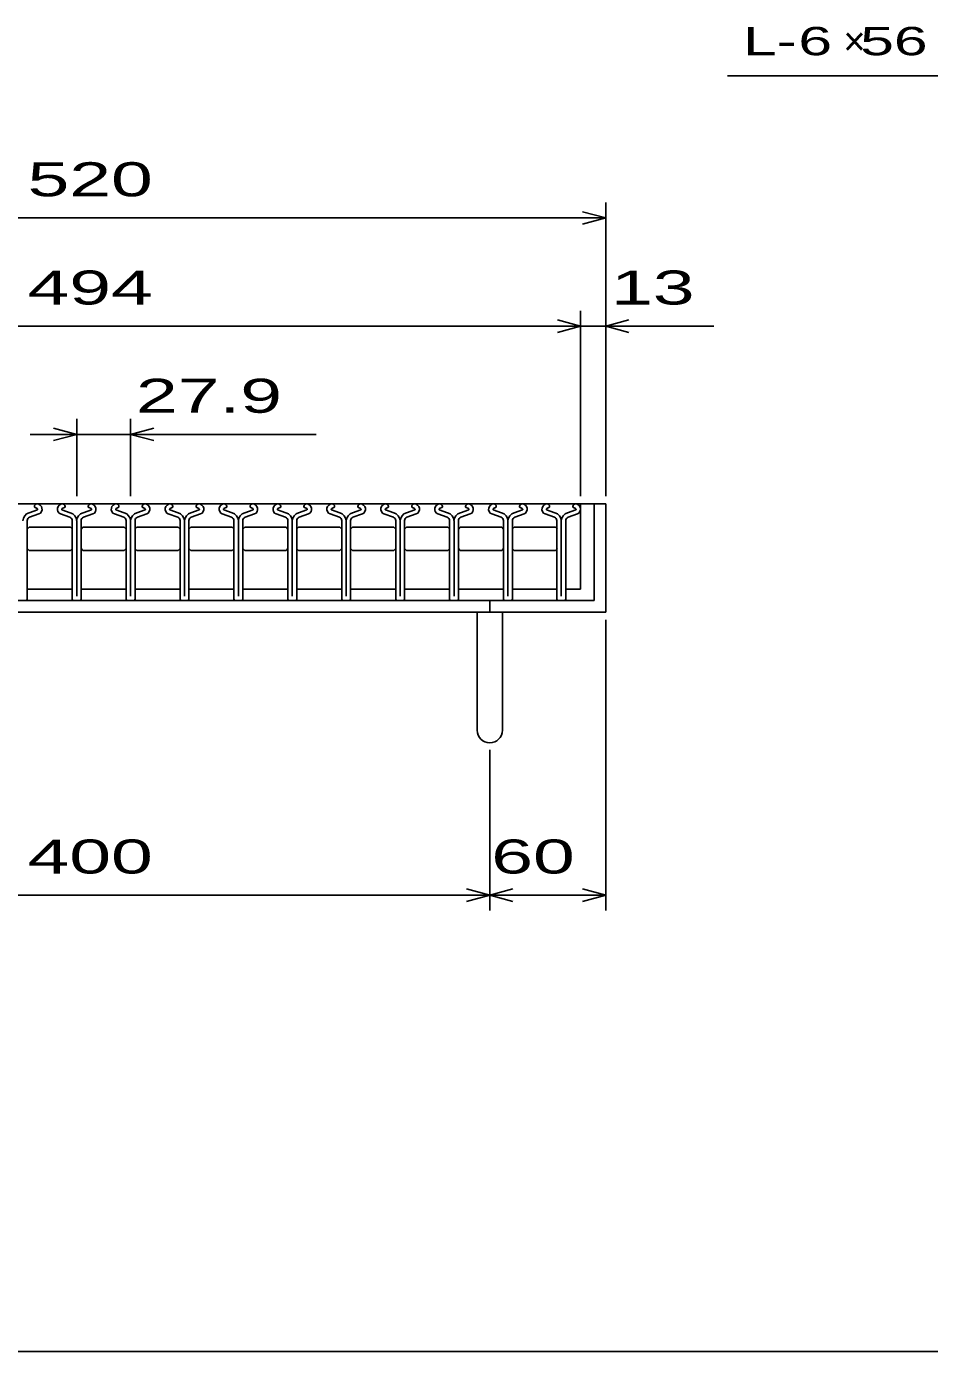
# Model space of a CAD drawing. Units: millimetres, scale not verified. Extents: x -1456 to 1389, y -1026 to 839.
# Drawn here: x -720 to -252, y -921 to -236 of the extents above; entities that cross this region are included whole.
import ezdxf
from ezdxf.enums import TextEntityAlignment as Align

# ---------------------------------------------------------------- set-up
doc = ezdxf.new("R2010")
doc.units = ezdxf.units.MM
doc.header["$LTSCALE"] = 8
for name, color, linetype, lineweight in [('0_2', 150, 'Continuous', 25), ('16', 3, 'Continuous', 25), ('19', 6, 'Continuous', 25), ('22', 2, 'Continuous', 25)]:
    doc.layers.add(name, color=color, linetype=linetype, lineweight=lineweight)
doc.styles.add('ベクトル', font='')
doc.styles.get('ベクトル').set_extended_font_data('ベクトル')

msp = doc.modelspace()

# ---------------------------------------------------------------- linework, layer by layer
at = {"layer": '0_2'}
msp.add_line((1388.8, -921.2), (-1379.2, -921.2), dxfattribs=at)
at = {"layer": '16'}
for p, q in [((-927, -482.7), (-433, -482.7)), ((-714.102, -485.708), (-718.422, -487.228)), ((-715.701, -484.083), (-715.701, -484.313)), ((-715.701, -484.313), (-714.261, -485.013)), ((-697.099, -487.228), (-701.419, -485.708)), ((-701.26, -485.013), (-699.82, -484.313)), ((-699.82, -484.313), (-699.82, -484.083)), ((-686.202, -485.708), (-690.522, -487.228)), ((-687.801, -484.083), (-687.801, -484.313)), ((-687.801, -484.313), (-686.361, -485.013)), ((-669.199, -487.228), (-673.519, -485.708)), ((-673.36, -485.013), (-671.92, -484.313)), ((-671.92, -484.313), (-671.92, -484.083)), ((-658.302, -485.708), (-662.622, -487.228)), ((-659.901, -484.083), (-659.901, -484.313)), ((-659.901, -484.313), (-658.461, -485.013)), ((-641.299, -487.228), (-645.619, -485.708)), ((-645.46, -485.013), (-644.02, -484.313)), ((-644.02, -484.313), (-644.02, -484.083)), ((-630.402, -485.708), (-634.722, -487.228)), ((-632.001, -484.083), (-632.001, -484.313)), ((-632.001, -484.313), (-630.561, -485.013)), ((-613.399, -487.228), (-617.719, -485.708)), ((-617.56, -485.013), (-616.12, -484.313)), ((-616.12, -484.313), (-616.12, -484.083)), ((-602.502, -485.708), (-606.822, -487.228)), ((-604.101, -484.083), (-604.101, -484.313)), ((-604.101, -484.313), (-602.661, -485.013)), ((-585.499, -487.228), (-589.819, -485.708)), ((-589.66, -485.013), (-588.22, -484.313)), ((-588.22, -484.313), (-588.22, -484.083)), ((-574.602, -485.708), (-578.922, -487.228)), ((-576.201, -484.083), (-576.201, -484.313)), ((-576.201, -484.313), (-574.761, -485.013)), ((-557.599, -487.228), (-561.919, -485.708)), ((-561.76, -485.013), (-560.32, -484.313)), ((-560.32, -484.313), (-560.32, -484.083)), ((-546.702, -485.708), (-551.022, -487.228)), ((-548.301, -484.083), (-548.301, -484.313)), ((-548.301, -484.313), (-546.861, -485.013)), ((-529.699, -487.228), (-534.019, -485.708)), ((-533.86, -485.013), (-532.42, -484.313)), ((-532.42, -484.313), (-532.42, -484.083)), ((-518.802, -485.708), (-523.122, -487.228)), ((-520.401, -484.083), (-520.401, -484.313)), ((-520.401, -484.313), (-518.961, -485.013)), ((-501.799, -487.228), (-506.119, -485.708)), ((-505.96, -485.013), (-504.52, -484.313)), ((-504.52, -484.313), (-504.52, -484.083)), ((-490.902, -485.708), (-495.222, -487.228)), ((-492.501, -484.083), (-492.501, -484.313)), ((-492.501, -484.313), (-491.061, -485.013)), ((-473.899, -487.228), (-478.219, -485.708)), ((-478.06, -485.013), (-476.62, -484.313)), ((-476.62, -484.313), (-476.62, -484.083)), ((-463.002, -485.708), (-467.322, -487.228)), ((-464.601, -484.083), (-464.601, -484.313)), ((-464.601, -484.313), (-463.161, -485.013)), ((-446.299, -487.228), (-450.619, -485.708)), ((-450.46, -485.013), (-449.02, -484.313)), ((-449.02, -484.313), (-449.02, -484.083)), ((-435.402, -485.708), (-439.722, -487.228)), ((-437.001, -484.083), (-437.001, -484.313)), ((-437.001, -484.313), (-435.561, -485.013)), ((-433, -526.7), (-433, -482.7)), ((-719.41, -532.012), (-719.41, -491.292)), ((-718.212, -489.589), (-713.342, -487.879)), ((-702.179, -487.879), (-697.309, -489.589)), ((-696.11, -491.292), (-696.11, -532.012)), ((-693.8, -530.41), (-693.8, -491.34)), ((-691.51, -532.012), (-691.51, -491.292)), ((-690.312, -489.589), (-685.442, -487.879)), ((-674.279, -487.879), (-669.409, -489.589)), ((-668.21, -491.292), (-668.21, -532.012)), ((-665.9, -530.41), (-665.9, -491.34)), ((-663.61, -532.012), (-663.61, -491.292)), ((-662.412, -489.589), (-657.542, -487.879)), ((-646.379, -487.879), (-641.509, -489.589)), ((-640.31, -491.292), (-640.31, -532.012)), ((-638, -530.41), (-638, -491.34)), ((-635.71, -532.012), (-635.71, -491.292)), ((-634.512, -489.589), (-629.642, -487.879)), ((-618.479, -487.879), (-613.609, -489.589)), ((-612.41, -491.292), (-612.41, -532.012)), ((-610.1, -530.41), (-610.1, -491.34)), ((-607.81, -532.012), (-607.81, -491.292)), ((-606.612, -489.589), (-601.742, -487.879)), ((-590.579, -487.879), (-585.709, -489.589)), ((-584.51, -491.292), (-584.51, -532.012)), ((-582.2, -530.41), (-582.2, -491.34)), ((-579.91, -532.012), (-579.91, -491.292)), ((-578.712, -489.589), (-573.842, -487.879)), ((-562.679, -487.879), (-557.809, -489.589)), ((-556.61, -491.292), (-556.61, -532.012)), ((-554.3, -530.41), (-554.3, -491.34)), ((-552.01, -532.012), (-552.01, -491.292)), ((-550.812, -489.589), (-545.942, -487.879)), ((-534.779, -487.879), (-529.909, -489.589)), ((-528.71, -491.292), (-528.71, -532.012)), ((-526.4, -530.41), (-526.4, -491.34)), ((-524.11, -532.012), (-524.11, -491.292)), ((-522.912, -489.589), (-518.042, -487.879)), ((-506.879, -487.879), (-502.009, -489.589)), ((-500.81, -491.292), (-500.81, -532.012)), ((-498.5, -530.41), (-498.5, -491.34)), ((-496.21, -532.012), (-496.21, -491.292)), ((-495.012, -489.589), (-490.142, -487.879)), ((-478.979, -487.879), (-474.109, -489.589)), ((-472.91, -491.292), (-472.91, -532.012)), ((-470.6, -530.41), (-470.6, -491.34)), ((-468.31, -532.012), (-468.31, -491.292)), ((-467.112, -489.589), (-462.242, -487.879)), ((-451.379, -487.879), (-446.509, -489.589)), ((-445.31, -491.292), (-445.31, -532.012)), ((-443, -530.41), (-443, -491.34)), ((-440.71, -532.012), (-440.71, -491.292)), ((-439.512, -489.589), (-434.642, -487.879)), ((-719.45, -495.7), (-718.45, -494.7)), ((-718.45, -494.7), (-697.05, -494.7)), ((-697.05, -494.7), (-696.05, -495.7)), ((-691.55, -495.7), (-690.55, -494.7)), ((-690.55, -494.7), (-669.15, -494.7)), ((-669.15, -494.7), (-668.15, -495.7)), ((-663.65, -495.7), (-662.65, -494.7)), ((-662.65, -494.7), (-641.25, -494.7)), ((-641.25, -494.7), (-640.25, -495.7)), ((-635.75, -495.7), (-634.75, -494.7)), ((-634.75, -494.7), (-613.35, -494.7)), ((-613.35, -494.7), (-612.35, -495.7)), ((-607.85, -495.7), (-606.85, -494.7)), ((-606.85, -494.7), (-585.45, -494.7)), ((-585.45, -494.7), (-584.45, -495.7)), ((-579.95, -495.7), (-578.95, -494.7)), ((-578.95, -494.7), (-557.55, -494.7)), ((-557.55, -494.7), (-556.55, -495.7)), ((-552.05, -495.7), (-551.05, -494.7)), ((-551.05, -494.7), (-529.65, -494.7)), ((-529.65, -494.7), (-528.65, -495.7)), ((-524.15, -495.7), (-523.15, -494.7)), ((-523.15, -494.7), (-501.75, -494.7)), ((-501.75, -494.7), (-500.75, -495.7)), ((-496.25, -495.7), (-495.25, -494.7)), ((-495.25, -494.7), (-473.85, -494.7)), ((-473.85, -494.7), (-472.85, -495.7)), ((-468.35, -495.7), (-467.35, -494.7)), ((-467.35, -494.7), (-445.95, -494.7)), ((-445.95, -494.7), (-444.95, -495.7)), ((-718.45, -506.7), (-719.45, -505.7)), ((-697.05, -506.7), (-718.45, -506.7)), ((-696.05, -505.7), (-697.05, -506.7)), ((-690.55, -506.7), (-691.55, -505.7)), ((-669.15, -506.7), (-690.55, -506.7)), ((-668.15, -505.7), (-669.15, -506.7)), ((-662.65, -506.7), (-663.65, -505.7)), ((-641.25, -506.7), (-662.65, -506.7)), ((-640.25, -505.7), (-641.25, -506.7)), ((-634.75, -506.7), (-635.75, -505.7)), ((-613.35, -506.7), (-634.75, -506.7)), ((-612.35, -505.7), (-613.35, -506.7)), ((-606.85, -506.7), (-607.85, -505.7)), ((-585.45, -506.7), (-606.85, -506.7)), ((-584.45, -505.7), (-585.45, -506.7)), ((-578.95, -506.7), (-579.95, -505.7)), ((-557.55, -506.7), (-578.95, -506.7)), ((-556.55, -505.7), (-557.55, -506.7)), ((-551.05, -506.7), (-552.05, -505.7)), ((-529.65, -506.7), (-551.05, -506.7)), ((-528.65, -505.7), (-529.65, -506.7)), ((-523.15, -506.7), (-524.15, -505.7)), ((-501.75, -506.7), (-523.15, -506.7)), ((-500.75, -505.7), (-501.75, -506.7)), ((-495.25, -506.7), (-496.25, -505.7)), ((-473.85, -506.7), (-495.25, -506.7)), ((-472.85, -505.7), (-473.85, -506.7)), ((-467.35, -506.7), (-468.35, -505.7)), ((-445.95, -506.7), (-467.35, -506.7)), ((-444.95, -505.7), (-445.95, -506.7)), ((-719.4, -526.7), (-696.1, -526.7)), ((-691.5, -526.7), (-668.2, -526.7)), ((-663.6, -526.7), (-640.3, -526.7)), ((-635.7, -526.7), (-612.4, -526.7)), ((-607.8, -526.7), (-584.5, -526.7)), ((-579.9, -526.7), (-556.6, -526.7)), ((-552, -526.7), (-528.7, -526.7)), ((-524.1, -526.7), (-500.8, -526.7)), ((-496.2, -526.7), (-472.9, -526.7)), ((-468.3, -526.7), (-445.3, -526.7)), ((-440.7, -526.7), (-433, -526.7)), ((-695.41, -532.712), (-692.21, -532.712)), ((-667.51, -532.712), (-664.31, -532.712)), ((-639.61, -532.712), (-636.41, -532.712)), ((-611.71, -532.712), (-608.51, -532.712)), ((-583.81, -532.712), (-580.61, -532.712)), ((-555.91, -532.712), (-552.71, -532.712)), ((-528.01, -532.712), (-524.81, -532.712)), ((-500.11, -532.712), (-496.91, -532.712)), ((-472.21, -532.712), (-469.01, -532.712)), ((-444.61, -532.712), (-441.41, -532.712))]:
    msp.add_line(p, q, dxfattribs=at)
for centre, radius, start, end in [((-714.252, -484.146), 1.45, 94.45, 177.5), ((-714.411, -485.4), 2.7, 293.32, 89.02002), ((-714.426, -485.416), 0.44, 317.67, 68.08999), ((-701.11, -485.4), 2.7, 90.98, 246.68), ((-701.095, -485.416), 0.44, 111.91, 222.33), ((-701.269, -484.146), 1.45, 2.5, 85.55), ((-686.352, -484.146), 1.45, 94.45, 177.5), ((-686.511, -485.4), 2.7, 293.32, 89.02002), ((-686.526, -485.416), 0.44, 317.67, 68.08999), ((-673.21, -485.4), 2.7, 90.98, 246.68), ((-673.195, -485.416), 0.44, 111.91, 222.33), ((-673.369, -484.146), 1.45, 2.5, 85.55), ((-658.452, -484.146), 1.45, 94.45, 177.5), ((-658.611, -485.4), 2.7, 293.32, 89.02002), ((-658.626, -485.416), 0.44, 317.67, 68.08999), ((-645.31, -485.4), 2.7, 90.98, 246.68), ((-645.295, -485.416), 0.44, 111.91, 222.33), ((-645.469, -484.146), 1.45, 2.5, 85.55), ((-630.552, -484.146), 1.45, 94.45, 177.5), ((-630.711, -485.4), 2.7, 293.32, 89.02002), ((-630.726, -485.416), 0.44, 317.67, 68.08999), ((-617.41, -485.4), 2.7, 90.98, 246.68), ((-617.395, -485.416), 0.44, 111.91, 222.33), ((-617.569, -484.146), 1.45, 2.5, 85.55), ((-602.652, -484.146), 1.45, 94.45, 177.5), ((-602.811, -485.4), 2.7, 293.32, 89.02002), ((-602.826, -485.416), 0.44, 317.67, 68.08999), ((-589.51, -485.4), 2.7, 90.98, 246.68), ((-589.495, -485.416), 0.44, 111.91, 222.33), ((-589.669, -484.146), 1.45, 2.5, 85.55), ((-574.752, -484.146), 1.45, 94.45, 177.5), ((-574.911, -485.4), 2.7, 293.32, 89.02002), ((-574.926, -485.416), 0.44, 317.67, 68.08999), ((-561.61, -485.4), 2.7, 90.98, 246.68), ((-561.595, -485.416), 0.44, 111.91, 222.33), ((-561.769, -484.146), 1.45, 2.5, 85.55), ((-546.852, -484.146), 1.45, 94.45, 177.5), ((-547.011, -485.4), 2.7, 293.32, 89.02002), ((-547.026, -485.416), 0.44, 317.67, 68.08999), ((-533.71, -485.4), 2.7, 90.98, 246.68), ((-533.695, -485.416), 0.44, 111.91, 222.33), ((-533.869, -484.146), 1.45, 2.5, 85.55), ((-518.952, -484.146), 1.45, 94.45, 177.5), ((-519.111, -485.4), 2.7, 293.32, 89.02002), ((-519.126, -485.416), 0.44, 317.67, 68.08999), ((-505.81, -485.4), 2.7, 90.98, 246.68), ((-505.795, -485.416), 0.44, 111.91, 222.33), ((-505.969, -484.146), 1.45, 2.5, 85.55), ((-491.052, -484.146), 1.45, 94.45, 177.5), ((-491.211, -485.4), 2.7, 293.32, 89.02002), ((-491.226, -485.416), 0.44, 317.67, 68.08999), ((-477.91, -485.4), 2.7, 90.98, 246.68), ((-477.895, -485.416), 0.44, 111.91, 222.33), ((-478.069, -484.146), 1.45, 2.5, 85.55), ((-463.152, -484.146), 1.45, 94.45, 177.5), ((-463.311, -485.4), 2.7, 293.32, 89.02002), ((-463.326, -485.416), 0.44, 317.67, 68.08999), ((-450.31, -485.4), 2.7, 90.98, 246.68), ((-450.295, -485.416), 0.44, 111.91, 222.33), ((-450.469, -484.146), 1.45, 2.5, 85.55), ((-435.552, -484.146), 1.45, 94.45, 177.5), ((-435.711, -485.4), 2.7, 293.32, 89.02002), ((-435.726, -485.416), 0.44, 317.67, 68.08999), ((-717.131, -491.643), 4.6, 106.3, 176.22), ((-717.612, -491.289), 1.8, 109.42, 180), ((-697.909, -491.289), 1.8, 0, 70.58), ((-698.39, -491.643), 4.6, 3.78, 73.7), ((-689.231, -491.643), 4.6, 106.3, 176.22), ((-689.712, -491.289), 1.8, 109.42, 180), ((-670.009, -491.289), 1.8, 0, 70.58), ((-670.49, -491.643), 4.6, 3.78, 73.7), ((-661.331, -491.643), 4.6, 106.3, 176.22), ((-661.812, -491.289), 1.8, 109.42, 180), ((-642.109, -491.289), 1.8, 0, 70.58), ((-642.59, -491.643), 4.6, 3.78, 73.7), ((-633.431, -491.643), 4.6, 106.3, 176.22), ((-633.912, -491.289), 1.8, 109.42, 180), ((-614.209, -491.289), 1.8, 0, 70.58), ((-614.69, -491.643), 4.6, 3.78, 73.7), ((-605.531, -491.643), 4.6, 106.3, 176.22), ((-606.012, -491.289), 1.8, 109.42, 180), ((-586.309, -491.289), 1.8, 0, 70.58), ((-586.79, -491.643), 4.6, 3.78, 73.7), ((-577.631, -491.643), 4.6, 106.3, 176.22), ((-578.112, -491.289), 1.8, 109.42, 180), ((-558.409, -491.289), 1.8, 0, 70.58), ((-558.89, -491.643), 4.6, 3.78, 73.7), ((-549.731, -491.643), 4.6, 106.3, 176.22), ((-550.212, -491.289), 1.8, 109.42, 180), ((-530.509, -491.289), 1.8, 0, 70.58), ((-530.99, -491.643), 4.6, 3.78, 73.7), ((-521.831, -491.643), 4.6, 106.3, 176.22), ((-522.312, -491.289), 1.8, 109.42, 180), ((-502.609, -491.289), 1.8, 0, 70.58), ((-503.09, -491.643), 4.6, 3.78, 73.7), ((-493.931, -491.643), 4.6, 106.3, 176.22), ((-494.412, -491.289), 1.8, 109.42, 180), ((-474.709, -491.289), 1.8, 0, 70.58), ((-475.19, -491.643), 4.6, 3.78, 73.7), ((-466.031, -491.643), 4.6, 106.3, 176.22), ((-466.512, -491.289), 1.8, 109.42, 180), ((-447.109, -491.289), 1.8, 0, 70.58), ((-447.59, -491.643), 4.6, 3.78, 73.7), ((-438.431, -491.643), 4.6, 106.3, 176.22), ((-438.912, -491.289), 1.8, 109.42, 180), ((-720.11, -532.012), 0.7, 270, 0), ((-695.41, -532.012), 0.7, 180, 270), ((-692.21, -532.012), 0.7, 270, 0), ((-667.51, -532.012), 0.7, 180, 270), ((-664.31, -532.012), 0.7, 270, 0), ((-639.61, -532.012), 0.7, 180, 270), ((-636.41, -532.012), 0.7, 270, 0), ((-611.71, -532.012), 0.7, 180, 270), ((-608.51, -532.012), 0.7, 270, 0), ((-583.81, -532.012), 0.7, 180, 270), ((-580.61, -532.012), 0.7, 270, 0), ((-555.91, -532.012), 0.7, 180, 270), ((-552.71, -532.012), 0.7, 270, 0), ((-528.01, -532.012), 0.7, 180, 270), ((-524.81, -532.012), 0.7, 270, 0), ((-500.11, -532.012), 0.7, 180, 270), ((-496.91, -532.012), 0.7, 270, 0), ((-472.21, -532.012), 0.7, 180, 270), ((-469.01, -532.012), 0.7, 270, 0), ((-444.61, -532.012), 0.7, 180, 270), ((-441.41, -532.012), 0.7, 270, 0)]:
    msp.add_arc(centre, radius, start, end, dxfattribs=at)
at = {"layer": '19'}
for p, q in [((-420, -482.7), (-433, -482.7)), ((-426, -482.7), (-426, -532.7)), ((-420, -538.7), (-420, -482.7)), ((-426, -532.7), (-934, -532.7)), ((-480, -532.7), (-480, -538.7)), ((-940, -538.7), (-420, -538.7)), ((-486.5, -538.7), (-486.5, -599.81)), ((-473.5, -599.81), (-473.5, -538.7))]:
    msp.add_line(p, q, dxfattribs=at)
msp.add_arc((-480, -599.81), 6.5, 180, 0, dxfattribs=at)
at = {"layer": '22', "color": 4}
for p, q in [((-357, -261.2), (-197, -261.2)), ((-420, -478.7), (-420, -326.7)), ((-940, -334.7), (-420, -334.7)), ((-420, -334.7), (-432, -331.5)), ((-432, -337.9), (-420, -334.7)), ((-433, -478.7), (-433, -382.7)), ((-420, -478.7), (-420, -382.7)), ((-927, -390.7), (-433, -390.7)), ((-433, -390.7), (-445, -387.5)), ((-445, -393.9), (-433, -390.7)), ((-433, -390.7), (-420, -390.7)), ((-420, -390.7), (-408, -387.5)), ((-408, -393.9), (-420, -390.7)), ((-420, -390.7), (-364, -390.7)), ((-693.8, -478.7), (-693.8, -438.7)), ((-665.9, -438.7), (-665.9, -478.7)), ((-693.8, -446.7), (-705.8, -443.5)), ((-665.9, -446.7), (-653.9, -443.5)), ((-693.8, -446.7), (-717.8, -446.7)), ((-705.8, -449.9), (-693.8, -446.7)), ((-693.8, -446.7), (-665.9, -446.7)), ((-653.9, -449.9), (-665.9, -446.7)), ((-665.9, -446.7), (-569.9, -446.7)), ((-420, -693.1), (-420, -542.7)), ((-480, -693.1), (-480, -609.9)), ((-880, -685.1), (-480, -685.1)), ((-480, -685.1), (-492, -681.9)), ((-492, -688.3), (-480, -685.1)), ((-480, -685.1), (-468, -681.9)), ((-468, -688.3), (-480, -685.1)), ((-480, -685.1), (-420, -685.1)), ((-420, -685.1), (-432, -681.9)), ((-432, -688.3), (-420, -685.1))]:
    msp.add_line(p, q, dxfattribs=at)

# ---------------------------------------------------------------- texts
at = {"layer": '22', "style": 'ベクトル'}
for s, height, width, p in [('L-', 14.66, 1.6, (-349, -243.2)), (' 6 ', 14.66, 1.6, (-329, -243.2)), (' 56 ', 14.66, 1.6, (-297, -243.2)), (' 520 ', 17.6, 1.65, (-730, -314.7)), (' 494 ', 17.6, 1.65, (-730, -370.7)), (' 13 ', 17.6, 1.65, (-428, -370.7)), (' 27.9 ', 17.6, 1.65, (-673.9, -426.7)), (' 400 ', 17.6, 1.65, (-730, -665.1)), (' 60 ', 17.6, 1.65, (-490, -665.1))]:
    msp.add_text(s, height=height, dxfattribs=dict(at, width=width)).set_placement(p, align=Align.MIDDLE_LEFT)
msp.add_text('×', height=14.66, dxfattribs=at).set_placement((-297, -243.2), align=Align.MIDDLE_LEFT)

doc.saveas('drawing.dxf')
